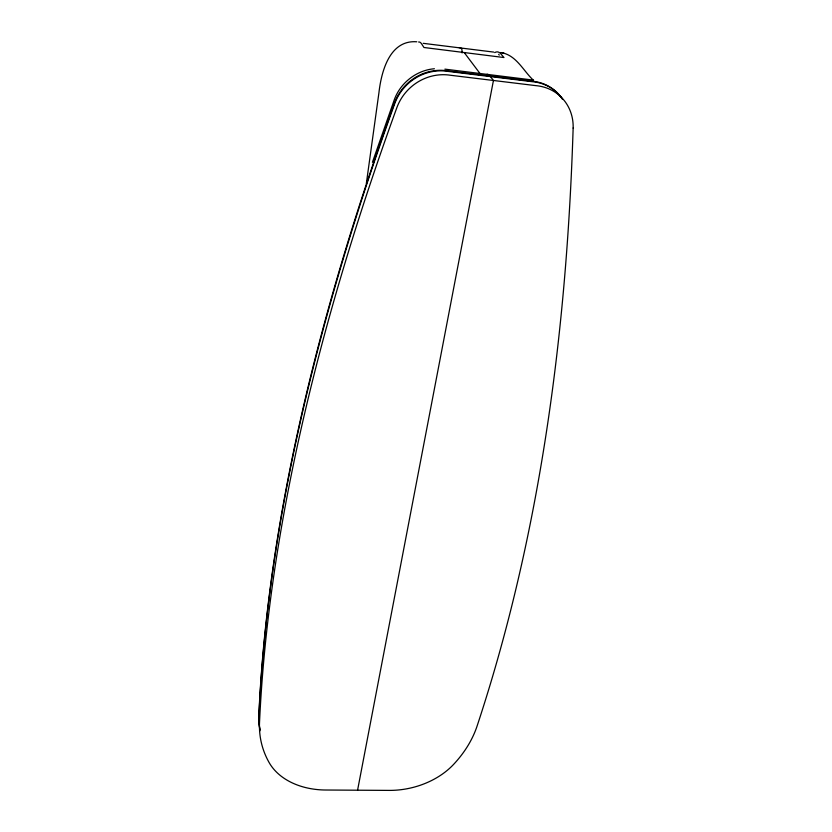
<?xml version="1.0" encoding="UTF-8"?>
<svg xmlns="http://www.w3.org/2000/svg" width="832" height="832" viewBox="0 0 832 832"><rect width="100%" height="100%" fill="white"/><g stroke="black" fill="none" stroke-linecap="round" stroke-linejoin="round"><path stroke-width="1.25" d="M366.35 183.466L378.924 92.799C381.326 71.614 389.574 39.707 416.79 41.787M357.573 790.213L493.438 80.475L490.422 76.586M372.424 162.292L394.274 99.809C400.306 82.93 416.468 70.21 434.398 68.754M423.238 43.337L493.75 52.094M444.891 69.139L533.572 80.132M501.914 52.77C516.36 55.505 523.37 70.751 533.083 79.945M500.698 52.52L503.953 53.175M498.67 54.288L499.262 55.141M464.225 52.551L479.846 73.299M260.021 730.756A134.004 99.008 -12.4 0 1 259.012 714.542A4262.544 1543.277 -42.9 0 1 394.784 103.542A47.466 44.73 -44.9 0 1 447.855 71.386L532.407 81.713A47.341 43.004 -45.9 0 1 562.588 99.268M486.98 74.287A51.802 12.147 -82.9 0 1 489.996 76.034M259.948 729.622A133.858 98.966 -12.4 0 1 258.939 713.419A4250.397 1541.405 -42.9 0 1 394.493 102.95A47.403 44.678 -45 0 1 447.491 70.834L531.918 81.151A47.278 42.952 -46 0 1 562.068 98.686M418.61 42.016A67.548 12.272 -83.6 0 1 421.574 43.815L423.966 47.497L503.963 57.533L500.781 53.799A66.706 15.974 -82.7 0 0 494.759 52.593M459.046 47.663A84.115 17.846 -83.3 0 1 461.219 48.235A9.121 1.914 -82.6 0 1 462.114 52.936M573.144 128.045C566.769 330.252 540.821 533.437 477.079 726.086A136.282 100.641 -10.7 0 1 453.606 764.39A69.576 50.471 -12.5 0 1 389.095 790.4L325.728 790.015A70.481 51.397 -10.2 0 1 269.079 762.476A135.034 99.33 -12.5 0 1 259.522 722.467A4349.81 1556.589 -42.8 0 1 396.833 107.713A47.923 45.105 -44.2 0 1 450.455 75.254L535.818 85.634A47.809 43.347 -45.4 0 1 573.144 128.045"/></g></svg>
